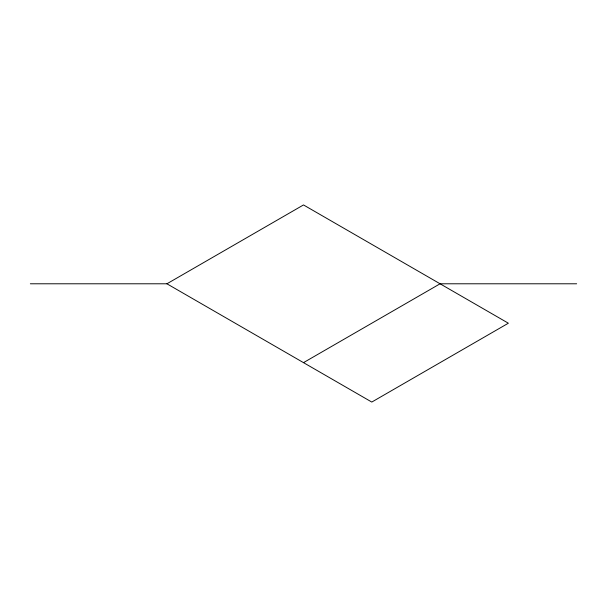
<?xml version="1.0" encoding="UTF-8"?>
<svg xmlns="http://www.w3.org/2000/svg" width="607" height="607" viewBox="0 0 607 607"><rect width="100%" height="100%" fill="white"/><g stroke="black" fill="none" stroke-linecap="round" stroke-linejoin="round"><path stroke-width="0.91" d="M166.925 283.788L303.5 204.938L508.363 323.212L371.788 402.062L166.925 283.788L30.35 283.788M303.5 362.637L440.075 283.788L576.65 283.788"/></g></svg>
